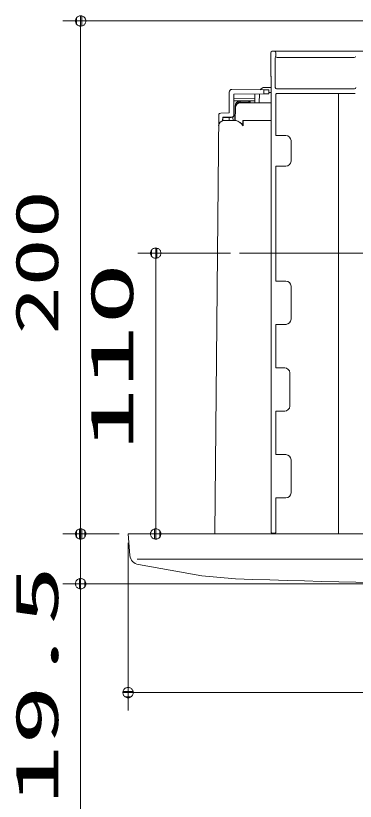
# Model space of a CAD drawing. Units: millimetres on the paper. Extents: x -305 to 305, y -152 to 152.
# Drawn here: x 4.5 to 23.52, y 34.53 to 78.5 of the extents above; entities that cross this region are included whole.
import ezdxf
from ezdxf.enums import TextEntityAlignment as Align

# ---------------------------------------------------------------- set-up
doc = ezdxf.new("R2010")
doc.units = ezdxf.units.MM
doc.linetypes.add('LONG_CHAIN', pattern=[21, 18, -1, 1, -1])
doc.layers.add('0-1_S3', color=7, linetype='Continuous', lineweight=9)
doc.layers.add('0-2_0', color=7, linetype='Continuous', lineweight=9)
doc.styles.add('ＭＳ ゴシック', font='')
doc.styles.get('ＭＳ ゴシック').set_extended_font_data('MS Gothic')

# ---------------------------------------------------------------- blocks, each defined once
blk = doc.blocks.new('_DOTSMALL')
at = {"layer": '0-2_0'}
for p, q in [((0.0746, 0.1), (-0.0746, 0.1)), ((0.1223, -0.0248), (-0.1223, -0.0248))]:
    blk.add_line(p, q, dxfattribs=at)
for points in [[(0.125, 0), (0.124, 0.0157), (0.1211, 0.0311), (0.1162, 0.046), (0.1095, 0.0602), (0.1011, 0.0735), (0.0911, 0.0856), (0.0797, 0.0963), (0.067, 0.1055), (0.0532, 0.1131), (0.0386, 0.1189), (0.0234, 0.1228), (0.0078, 0.1248), (-0.0078, 0.1248), (-0.0234, 0.1228), (-0.0386, 0.1189), (-0.0532, 0.1131), (-0.067, 0.1055), (-0.0797, 0.0963), (-0.0911, 0.0856), (-0.1011, 0.0735), (-0.1095, 0.0602), (-0.1162, 0.046), (-0.1211, 0.0311), (-0.124, 0.0157), (-0.125, 0), (0, 0)], [(-0.125, 0), (-0.124, -0.0157), (-0.1211, -0.0311), (-0.1162, -0.046), (-0.1095, -0.0602), (-0.1011, -0.0735), (-0.0911, -0.0856), (-0.0797, -0.0963), (-0.067, -0.1055), (-0.0532, -0.1131), (-0.0386, -0.1189), (-0.0234, -0.1228), (-0.0078, -0.1248), (0.0078, -0.1248), (0.0234, -0.1228), (0.0386, -0.1189), (0.0532, -0.1131), (0.067, -0.1055), (0.0797, -0.0963), (0.0911, -0.0856), (0.1011, -0.0735), (0.1095, -0.0602), (0.1162, -0.046), (0.1211, -0.0311), (0.124, -0.0157), (0.125, 0), (0, 0)]]:
    blk.add_lwpolyline(points, close=True, dxfattribs=at)

msp = doc.modelspace()

# ---------------------------------------------------------------- linework, layer by layer
at = {"layer": '0-1_S3'}
for p, q in [((26.973, 78.213), (7.137, 78.213)), ((8.137, 49.498), (8.137, 78.213)), ((48.263, 76.513), (19.08, 76.513)), ((18.794, 76.439), (18.794, 75.125)), ((23.453, 76.155), (19.137, 76.155)), ((19.041, 74.481), (19.041, 76.058)), ((18.806, 75.097), (18.806, 75.096)), ((18.436, 74.489), (18.78, 74.489)), ((18.676, 74.358), (18.676, 74.135)), ((18.809, 74.642), (18.809, 49.581)), ((23.478, 74.41), (19.112, 74.41)), ((16.462, 73.059), (16.462, 74.233)), ((18.39, 74.133), (16.719, 74.118)), ((16.719, 74.118), (16.719, 72.96)), ((16.719, 73.875), (17.89, 73.885)), ((18.15, 74.131), (18.145, 73.632)), ((18.795, 74.206), (18.676, 74.206)), ((19.066, 74.084), (19.066, 71.793)), ((19.138, 74.155), (22.581, 74.155)), ((22.583, 74.157), (22.581, 74.155)), ((22.581, 74.155), (22.581, 49.511)), ((23.448, 74.157), (22.654, 74.157)), ((17.89, 73.743), (16.719, 73.732)), ((17.034, 73.73), (16.719, 73.732)), ((16.786, 73.349), (16.787, 73.449)), ((17.073, 73.732), (17.558, 73.732)), ((17.073, 73.662), (17.073, 73.732)), ((17.558, 73.662), (17.073, 73.662)), ((17.087, 73.63), (18.809, 73.63)), ((17.558, 73.662), (17.558, 73.732)), ((17.558, 73.632), (17.558, 73.662)), ((17.633, 73.724), (17.59, 73.725)), ((17.629, 73.662), (17.629, 73.632)), ((17.633, 73.724), (17.633, 73.632)), ((17.89, 73.743), (17.89, 73.632)), ((15.66, 49.516), (15.872, 72.99)), ((15.99, 73.055), (16.462, 73.059)), ((16.78, 72.632), (16.786, 73.349)), ((16.795, 72.63), (16.801, 73.347)), ((16.092, 72.817), (16.09, 72.628)), ((16.576, 72.817), (16.092, 72.817)), ((16.457, 72.632), (16.456, 72.804)), ((16.46, 72.808), (16.461, 72.632)), ((16.46, 72.808), (16.576, 72.808)), ((16.576, 72.808), (16.576, 72.817)), ((16.67, 72.841), (16.67, 72.803)), ((16.67, 72.803), (16.671, 72.632)), ((16.719, 72.96), (16.719, 72.951)), ((16.719, 72.951), (16.719, 72.948)), ((17.23, 72.632), (17.228, 72.349)), ((17.28, 72.632), (17.23, 72.632)), ((17.244, 72.63), (17.243, 72.347)), ((17.295, 72.63), (17.244, 72.63)), ((17.28, 72.632), (18.795, 72.632)), ((17.295, 72.63), (18.809, 72.63)), ((19.638, 71.793), (19.07, 71.793)), ((19.92, 70.368), (19.92, 71.511)), ((19.066, 70.086), (19.638, 70.086)), ((19.066, 70.086), (19.066, 63.65)), ((16.53, 65.213), (11.34, 65.213)), ((12.34, 65.213), (12.34, 49.498)), ((19.638, 63.65), (19.066, 63.65)), ((19.92, 61.511), (19.92, 63.368)), ((18.808, 61.412), (18.809, 61.412)), ((18.809, 61.404), (18.809, 61.401)), ((19.066, 61.228), (19.066, 58.793)), ((19.641, 61.228), (19.07, 61.228)), ((19.566, 58.793), (19.07, 58.793)), ((19.848, 56.654), (19.848, 58.511)), ((19.066, 56.371), (19.066, 53.936)), ((19.07, 56.371), (19.566, 56.371)), ((19.638, 53.936), (19.07, 53.936)), ((19.92, 51.796), (19.92, 53.654)), ((19.066, 51.514), (19.066, 49.582)), ((19.07, 51.514), (19.638, 51.514)), ((8.137, 49.032), (8.137, 51.352)), ((10.295, 49.498), (7.137, 49.498)), ((10.295, 49.498), (7.137, 49.498)), ((8.137, 46.712), (8.137, 49.498)), ((10.795, 49.498), (53.652, 49.498)), ((10.9, 48.294), (10.795, 49.498)), ((11.295, 49.498), (13.34, 49.498)), ((19.026, 49.539), (18.85, 49.539)), ((10.795, 48.998), (10.795, 39.618)), ((11.289, 47.973), (11.284, 47.974)), ((53.14, 48.078), (11.307, 48.078)), ((31.723, 46.712), (7.137, 46.712)), ((8.137, 46.712), (8.137, 33.392)), ((53.652, 40.618), (10.795, 40.618))]:
    msp.add_line(p, q, dxfattribs=at)
at = {"layer": '0-1_S3', "linetype": 'LONG_CHAIN'}
for p in [(49.868, 65.213), (44.984, 65.213)]:
    msp.add_line(p, (17.03, 65.213), dxfattribs=at)
at = {"layer": '0-1_S3'}
for points in [[(19.042, 76.201), (19.066, 76.227), (19.066, 76.439)], [(18.39, 74.133), (18.39, 74.361), (16.606, 74.376)], [(18.39, 74.361), (18.446, 74.36), (18.5, 74.36), (18.549, 74.359), (18.592, 74.359), (18.628, 74.359), (18.654, 74.358), (18.671, 74.358), (18.676, 74.358)], [(17.89, 74.128), (17.89, 73.885), (17.89, 73.743)], [(18.676, 74.135), (18.672, 74.135), (18.659, 74.135), (18.638, 74.135), (18.609, 74.135), (18.574, 74.134), (18.533, 74.134), (18.488, 74.133), (18.44, 74.133), (18.39, 74.133)], [(17.072, 73.632), (17.286, 73.632), (18.795, 73.632)], [(16.103, 72.63), (16.105, 72.804), (16.092, 72.817)], [(16.105, 72.804), (16.456, 72.804), (16.46, 72.808)], [(16.137, 72.632), (16.495, 72.632), (16.828, 72.632)], [(16.152, 72.63), (16.509, 72.63), (16.843, 72.63)], [(18.808, 61.412), (18.809, 61.403), (18.809, 61.401)], [(16.815, 46.989), (14.933, 47.145), (11.369, 47.781)]]:
    msp.add_lwpolyline(points, dxfattribs=at)
for centre, radius, start, end in [((18.866, 76.439), 0.0714, 90.0058, 180), ((19.024, 71.255), 5.258, 89.3856, 91.7209), ((18.994, 76.439), 0.0714, 0, 89.9942), ((23.229, 76.093), 4.188, 178.5269, 180.4828), ((19.137, 76.227), 0.0714, 180, 269.9942), ((23.453, 76.227), 0.0714, 270.0058, 0), ((18.837, 75.125), 0.0428, 180, 222.3573), ((4.985, 74.758), 13.825, 359.5176, 1.473), ((16.605, 74.233), 0.143, 89.5002, 180), ((18.436, 74.204), 0.286, 90, 146.3027), ((19.112, 74.481), 0.0714, 180, 269.9942), ((23.478, 74.481), 0.0714, 270.0058, 0), ((19.138, 74.084), 0.0714, 89.9592, 179.965), ((22.636, 71.837), 2.32, 89.5654, 91.3293), ((23.466, 71.837), 2.32, 88.6706, 90.4345), ((17.072, 73.347), 0.286, 90, 179.5002), ((17.073, 73.447), 0.286, 90.0007, 179.5002), ((16.801, 73.16), 0.289, 89.0049, 92.6143), ((17.087, 73.344), 0.286, 90, 179.5002), ((17.073, 73.447), 0.214, 90.001, 143.1081), ((17.593, 71.617), 2.045, 88.9991, 91.0009), ((17.558, 73.661), 0.0714, 0.5012, 90), ((15.991, 72.912), 0.143, 90.4998, 146.5403), ((16.152, 72.344), 0.286, 90, 179.4813), ((16.576, 72.96), 0.143, 270.0044, 0), ((16.576, 72.951), 0.143, 270.0029, 0), ((16.576, 72.948), 0.143, 311.3005, 0), ((16.688, 72.01), 0.638, 32.1076, 77.2422), ((16.702, 72.008), 0.638, 32.1076, 77.2425), ((19.638, 71.511), 0.282, 0, 90), ((19.638, 70.368), 0.282, 270, 0), ((19.638, 63.368), 0.282, 0, 90), ((19.638, 61.511), 0.282, 270, 0), ((19.566, 58.511), 0.282, 0, 90), ((19.566, 56.654), 0.282, 270, 0), ((19.638, 53.654), 0.282, 0, 90), ((19.638, 51.796), 0.282, 270, 0), ((18.851, 49.581), 0.0418, 178.5908, 268.4563), ((19.024, 49.581), 0.0418, 271.5437, 1.4092), ((11.469, 48.344), 0.571, 184.9999, 259.8811), ((32.223, 475.283), 428.571, 267.93963, 272.06037)]:
    msp.add_arc(centre, radius, start, end, dxfattribs=at)

# ---------------------------------------------------------------- block references
at = {"layer": '0-1_S3', "xscale": 2.32, "yscale": 2.32}
for p, rotation in [((8.137, 78.213), 90), ((12.34, 65.213), 90), ((8.137, 49.498), 270), ((8.137, 49.498), 90), ((12.34, 49.498), 270), ((8.137, 46.712), 270), ((10.795, 40.618), 180)]:
    msp.add_blockref('_DOTSMALL', p, dxfattribs=dict(at, rotation=rotation))

# ---------------------------------------------------------------- texts
at = {"layer": '0-1_S3', "style": 'ＭＳ ゴシック'}
for s, width, p in [('200', 1.65, (7.6, 60.647)), ('110', 2.15, (11.802, 54.147)), ('19.5', 2.05, (7.6, 34.33))]:
    msp.add_text(s, height=2.405, rotation=90, dxfattribs=dict(at, width=width)).set_placement(p, align=Align.BOTTOM_LEFT)

doc.saveas('drawing.dxf')
